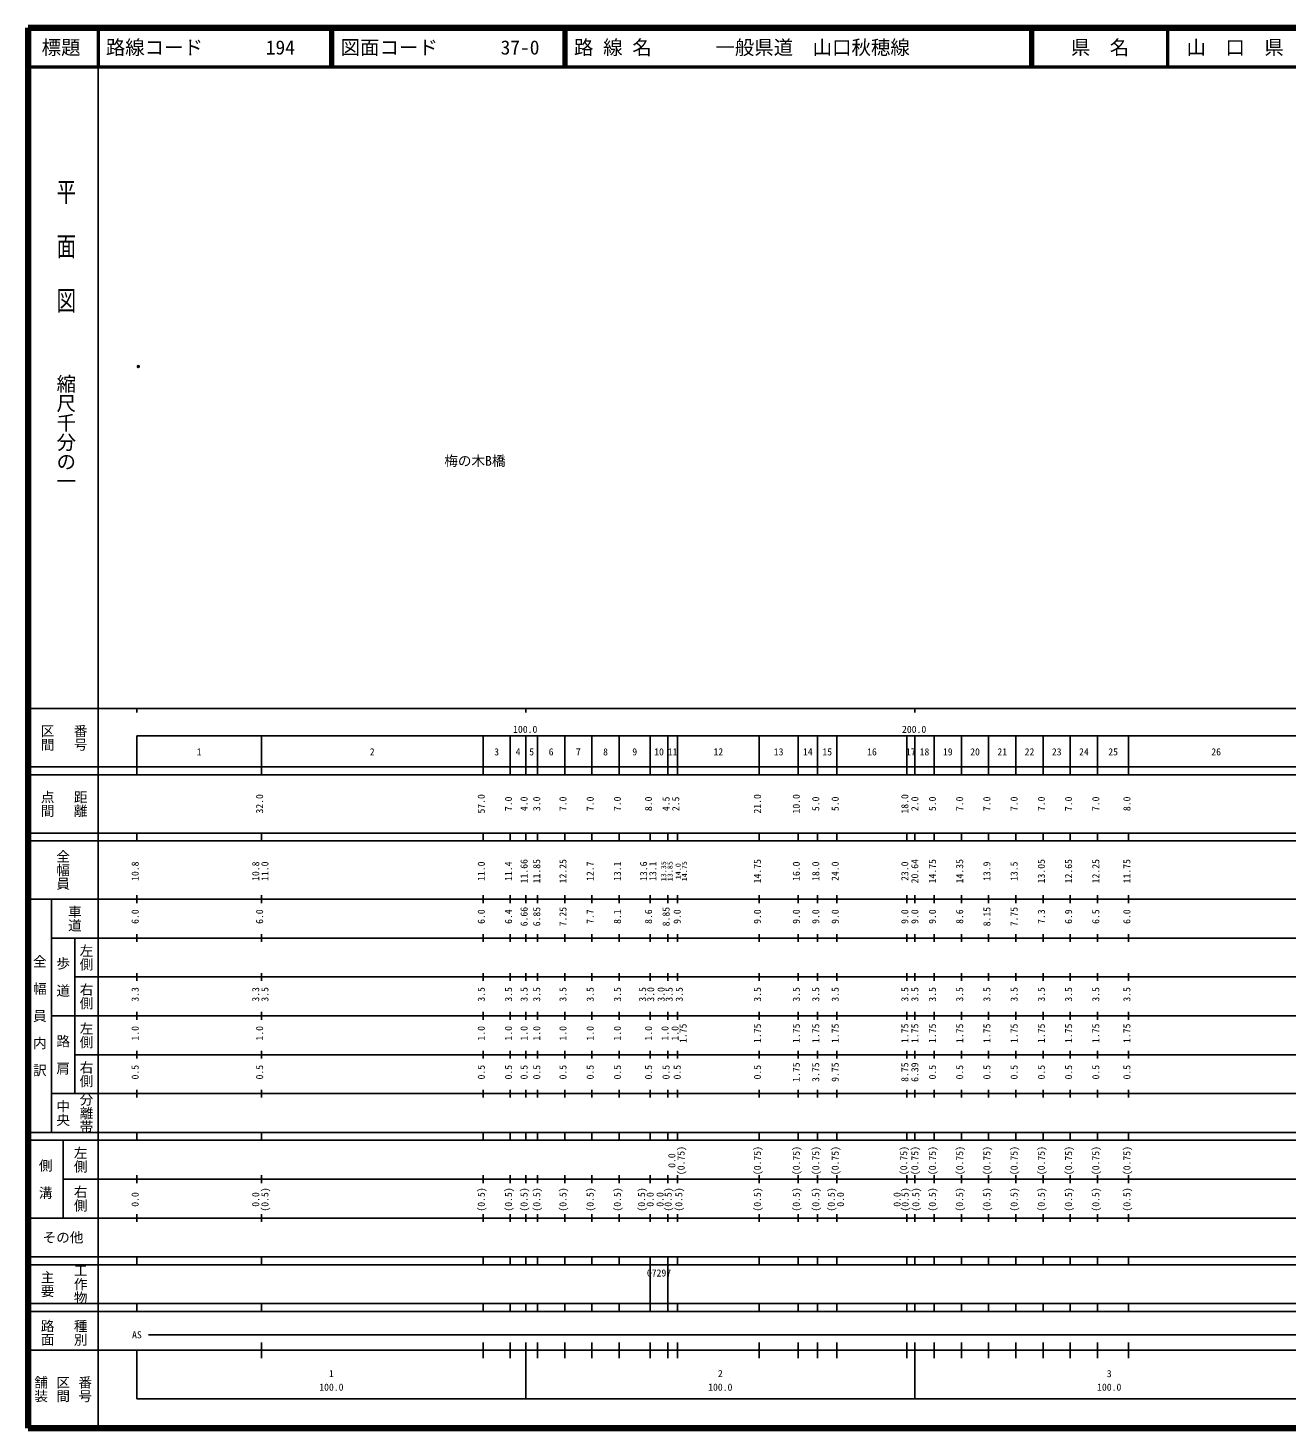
# Model space of a CAD drawing. Units: millimetres on the paper. Extents: x 40 to 680, y 20 to 380.
# Drawn here: x 40 to 363.7, y 20 to 380 of the extents above; entities that cross this region are included whole.
import ezdxf
from ezdxf.enums import TextEntityAlignment as Align

# ---------------------------------------------------------------- set-up
doc = ezdxf.new("R2010")
doc.units = ezdxf.units.MM
doc.header["$PDMODE"] = 32
doc.header["$PDSIZE"] = 0.5
doc.layers.add('M-OTRS', color=6, linetype='Continuous')
doc.layers.add('M-TTL-TXT', color=7, linetype='Continuous')
for name, color, linetype, lineweight in [('M-TTL', 2, 'Continuous', 140), ('M-TTL-BAND', 7, 'Continuous', 25), ('M-TTL-LINE', 7, 'Continuous', 50)]:
    doc.layers.add(name, color=color, linetype=linetype, lineweight=lineweight)
doc.styles.add('@ＭＳ ゴシック', font='')
doc.styles.add('ＭＳ ゴシック', font='')
doc.styles.get('@ＭＳ ゴシック').set_extended_font_data('@MS Gothic')
doc.styles.get('ＭＳ ゴシック').set_extended_font_data('MS Gothic')

msp = doc.modelspace()

# ---------------------------------------------------------------- linework, layer by layer
at = {"layer": 'M-OTRS'}
msp.add_point((68.365, 292.926), dxfattribs=at)
at = {"layer": 'M-TTL'}
for p, q in [((40, 380), (40, 20)), ((680, 380), (40, 380)), ((40, 20), (680, 20))]:
    msp.add_line(p, q, dxfattribs=at)
at = {"layer": 'M-TTL-BAND'}
for p, q in [((58, 370), (58, 20)), ((40, 205), (579, 205)), ((68, 205), (68, 204)), ((168, 205), (168, 204)), ((268, 205), (268, 204)), ((68, 198), (579, 198)), ((68, 198), (68, 188)), ((100, 188), (100, 198)), ((157, 188), (157, 198)), ((164, 188), (164, 198)), ((168, 188), (168, 198)), ((171, 188), (171, 198)), ((178, 188), (178, 198)), ((185, 188), (185, 198)), ((192, 188), (192, 198)), ((200, 188), (200, 198)), ((204.5, 188), (204.5, 198)), ((207, 188), (207, 198)), ((228, 188), (228, 198)), ((238, 188), (238, 198)), ((243, 188), (243, 198)), ((248, 188), (248, 198)), ((266, 188), (266, 198)), ((268, 188), (268, 198)), ((273, 188), (273, 198)), ((280, 188), (280, 198)), ((287, 188), (287, 198)), ((294, 188), (294, 198)), ((301, 188), (301, 198)), ((308, 188), (308, 198)), ((315, 188), (315, 198)), ((323, 188), (323, 198)), ((40, 190), (579, 190)), ((40, 188), (579, 188)), ((40, 173), (579, 173)), ((68, 171), (68, 173)), ((100, 171), (100, 173)), ((157, 171), (157, 173)), ((164, 171), (164, 173)), ((168, 171), (168, 173)), ((171, 171), (171, 173)), ((178, 171), (178, 173)), ((185, 171), (185, 173)), ((192, 171), (192, 173)), ((200, 171), (200, 173)), ((204.5, 171), (204.5, 173)), ((207, 171), (207, 173)), ((228, 171), (228, 173)), ((238, 171), (238, 173)), ((243, 171), (243, 173)), ((248, 171), (248, 173)), ((266, 171), (266, 173)), ((268, 171), (268, 173)), ((273, 171), (273, 173)), ((280, 171), (280, 173)), ((287, 171), (287, 173)), ((294, 171), (294, 173)), ((301, 171), (301, 173)), ((308, 171), (308, 173)), ((315, 171), (315, 173)), ((323, 171), (323, 173)), ((40, 171), (579, 171)), ((40, 156), (579, 156)), ((46, 96), (46, 156)), ((68, 155), (68, 157)), ((100, 155), (100, 157)), ((157, 155), (157, 157)), ((164, 155), (164, 157)), ((168, 155), (168, 157)), ((171, 155), (171, 157)), ((178, 155), (178, 157)), ((185, 155), (185, 157)), ((192, 155), (192, 157)), ((200, 155), (200, 157)), ((204.5, 155), (204.5, 157)), ((207, 155), (207, 157)), ((228, 155), (228, 157)), ((238, 155), (238, 157)), ((243, 155), (243, 157)), ((248, 155), (248, 157)), ((266, 155), (266, 157)), ((268, 155), (268, 157)), ((273, 155), (273, 157)), ((280, 155), (280, 157)), ((287, 155), (287, 157)), ((294, 155), (294, 157)), ((301, 155), (301, 157)), ((308, 155), (308, 157)), ((315, 155), (315, 157)), ((323, 155), (323, 157)), ((46, 146), (579, 146)), ((52, 146), (52, 106)), ((68, 145), (68, 147)), ((100, 145), (100, 147)), ((157, 145), (157, 147)), ((164, 145), (164, 147)), ((168, 145), (168, 147)), ((171, 145), (171, 147)), ((178, 145), (178, 147)), ((185, 145), (185, 147)), ((192, 145), (192, 147)), ((200, 145), (200, 147)), ((204.5, 145), (204.5, 147)), ((207, 145), (207, 147)), ((228, 145), (228, 147)), ((238, 145), (238, 147)), ((243, 145), (243, 147)), ((248, 145), (248, 147)), ((266, 145), (266, 147)), ((268, 145), (268, 147)), ((273, 145), (273, 147)), ((280, 145), (280, 147)), ((287, 145), (287, 147)), ((294, 145), (294, 147)), ((301, 145), (301, 147)), ((308, 145), (308, 147)), ((315, 145), (315, 147)), ((323, 145), (323, 147)), ((68, 135), (68, 137)), ((100, 135), (100, 137)), ((157, 135), (157, 137)), ((164, 135), (164, 137)), ((168, 135), (168, 137)), ((171, 135), (171, 137)), ((178, 135), (178, 137)), ((185, 135), (185, 137)), ((192, 135), (192, 137)), ((200, 135), (200, 137)), ((204.5, 135), (204.5, 137)), ((207, 135), (207, 137)), ((228, 135), (228, 137)), ((238, 135), (238, 137)), ((243, 135), (243, 137)), ((248, 135), (248, 137)), ((266, 135), (266, 137)), ((268, 135), (268, 137)), ((273, 135), (273, 137)), ((280, 135), (280, 137)), ((287, 135), (287, 137)), ((294, 135), (294, 137)), ((301, 135), (301, 137)), ((308, 135), (308, 137)), ((315, 135), (315, 137)), ((323, 135), (323, 137)), ((52, 136), (579, 136)), ((46, 126), (579, 126)), ((68, 125), (68, 127)), ((100, 125), (100, 127)), ((157, 125), (157, 127)), ((164, 125), (164, 127)), ((168, 125), (168, 127)), ((171, 125), (171, 127)), ((178, 125), (178, 127)), ((185, 125), (185, 127)), ((192, 125), (192, 127)), ((200, 125), (200, 127)), ((204.5, 125), (204.5, 127)), ((207, 125), (207, 127)), ((228, 125), (228, 127)), ((238, 125), (238, 127)), ((243, 125), (243, 127)), ((248, 125), (248, 127)), ((266, 125), (266, 127)), ((268, 125), (268, 127)), ((273, 125), (273, 127)), ((280, 125), (280, 127)), ((287, 125), (287, 127)), ((294, 125), (294, 127)), ((301, 125), (301, 127)), ((308, 125), (308, 127)), ((315, 125), (315, 127)), ((323, 125), (323, 127)), ((52, 116), (579, 116)), ((68, 115), (68, 117)), ((100, 115), (100, 117)), ((157, 115), (157, 117)), ((164, 115), (164, 117)), ((168, 115), (168, 117)), ((171, 115), (171, 117)), ((178, 115), (178, 117)), ((185, 115), (185, 117)), ((192, 115), (192, 117)), ((200, 115), (200, 117)), ((204.5, 115), (204.5, 117)), ((207, 115), (207, 117)), ((228, 115), (228, 117)), ((238, 115), (238, 117)), ((243, 115), (243, 117)), ((248, 115), (248, 117)), ((266, 115), (266, 117)), ((268, 115), (268, 117)), ((273, 115), (273, 117)), ((280, 115), (280, 117)), ((287, 115), (287, 117)), ((294, 115), (294, 117)), ((301, 115), (301, 117)), ((308, 115), (308, 117)), ((315, 115), (315, 117)), ((323, 115), (323, 117)), ((46, 106), (579, 106)), ((68, 105), (68, 107)), ((100, 105), (100, 107)), ((157, 105), (157, 107)), ((164, 105), (164, 107)), ((168, 105), (168, 107)), ((171, 105), (171, 107)), ((178, 105), (178, 107)), ((185, 105), (185, 107)), ((192, 105), (192, 107)), ((200, 105), (200, 107)), ((204.5, 105), (204.5, 107)), ((207, 105), (207, 107)), ((228, 105), (228, 107)), ((238, 105), (238, 107)), ((243, 105), (243, 107)), ((248, 105), (248, 107)), ((266, 105), (266, 107)), ((268, 105), (268, 107)), ((273, 105), (273, 107)), ((280, 105), (280, 107)), ((287, 105), (287, 107)), ((294, 105), (294, 107)), ((301, 105), (301, 107)), ((308, 105), (308, 107)), ((315, 105), (315, 107)), ((323, 105), (323, 107)), ((40, 96), (579, 96)), ((40, 94), (579, 94)), ((49, 94), (49, 74)), ((68, 94), (68, 96)), ((100, 94), (100, 96)), ((157, 94), (157, 96)), ((164, 94), (164, 96)), ((168, 94), (168, 96)), ((171, 94), (171, 96)), ((178, 94), (178, 96)), ((185, 94), (185, 96)), ((192, 94), (192, 96)), ((200, 94), (200, 96)), ((204.5, 94), (204.5, 96)), ((207, 94), (207, 96)), ((228, 94), (228, 96)), ((238, 94), (238, 96)), ((243, 94), (243, 96)), ((248, 94), (248, 96)), ((266, 94), (266, 96)), ((268, 94), (268, 96)), ((273, 94), (273, 96)), ((280, 94), (280, 96)), ((287, 94), (287, 96)), ((294, 94), (294, 96)), ((301, 94), (301, 96)), ((308, 94), (308, 96)), ((315, 94), (315, 96)), ((323, 94), (323, 96)), ((49, 84), (579, 84)), ((68, 83), (68, 85)), ((100, 83), (100, 85)), ((157, 83), (157, 85)), ((164, 83), (164, 85)), ((168, 83), (168, 85)), ((171, 83), (171, 85)), ((178, 83), (178, 85)), ((185, 83), (185, 85)), ((192, 83), (192, 85)), ((200, 83), (200, 85)), ((204.5, 83), (204.5, 85)), ((207, 83), (207, 85)), ((228, 83), (228, 85)), ((238, 83), (238, 85)), ((243, 83), (243, 85)), ((248, 83), (248, 85)), ((266, 83), (266, 85)), ((268, 83), (268, 85)), ((273, 83), (273, 85)), ((280, 83), (280, 85)), ((287, 83), (287, 85)), ((294, 83), (294, 85)), ((301, 83), (301, 85)), ((308, 83), (308, 85)), ((315, 83), (315, 85)), ((323, 83), (323, 85)), ((40, 74), (579, 74)), ((68, 73), (68, 75)), ((100, 73), (100, 75)), ((157, 73), (157, 75)), ((164, 73), (164, 75)), ((168, 73), (168, 75)), ((171, 73), (171, 75)), ((178, 73), (178, 75)), ((185, 73), (185, 75)), ((192, 73), (192, 75)), ((200, 73), (200, 75)), ((204.5, 73), (204.5, 75)), ((207, 73), (207, 75)), ((228, 73), (228, 75)), ((238, 73), (238, 75)), ((243, 73), (243, 75)), ((248, 73), (248, 75)), ((266, 73), (266, 75)), ((268, 73), (268, 75)), ((273, 73), (273, 75)), ((280, 73), (280, 75)), ((287, 73), (287, 75)), ((294, 73), (294, 75)), ((301, 73), (301, 75)), ((308, 73), (308, 75)), ((315, 73), (315, 75)), ((323, 73), (323, 75)), ((40, 64), (579, 64)), ((40, 62), (579, 62)), ((68, 62), (68, 64)), ((100, 62), (100, 64)), ((157, 62), (157, 64)), ((164, 62), (164, 64)), ((168, 62), (168, 64)), ((171, 62), (171, 64)), ((178, 62), (178, 64)), ((185, 62), (185, 64)), ((192, 62), (192, 64)), ((200, 62), (200, 64)), ((200, 52), (200, 62)), ((204.5, 62), (204.5, 64)), ((204.5, 52), (204.5, 62)), ((207, 62), (207, 64)), ((228, 62), (228, 64)), ((238, 62), (238, 64)), ((243, 62), (243, 64)), ((248, 62), (248, 64)), ((266, 62), (266, 64)), ((268, 62), (268, 64)), ((273, 62), (273, 64)), ((280, 62), (280, 64)), ((287, 62), (287, 64)), ((294, 62), (294, 64)), ((301, 62), (301, 64)), ((308, 62), (308, 64)), ((315, 62), (315, 64)), ((323, 62), (323, 64)), ((40, 52), (579, 52)), ((68, 50), (68, 52)), ((100, 50), (100, 52)), ((157, 50), (157, 52)), ((164, 50), (164, 52)), ((168, 50), (168, 52)), ((171, 50), (171, 52)), ((178, 50), (178, 52)), ((185, 50), (185, 52)), ((192, 50), (192, 52)), ((200, 50), (200, 52)), ((204.5, 50), (204.5, 52)), ((207, 50), (207, 52)), ((228, 50), (228, 52)), ((238, 50), (238, 52)), ((243, 50), (243, 52)), ((248, 50), (248, 52)), ((266, 50), (266, 52)), ((268, 50), (268, 52)), ((273, 50), (273, 52)), ((280, 50), (280, 52)), ((287, 50), (287, 52)), ((294, 50), (294, 52)), ((301, 50), (301, 52)), ((308, 50), (308, 52)), ((315, 50), (315, 52)), ((323, 50), (323, 52)), ((40, 50), (579, 50)), ((71, 44), (565, 44)), ((40, 40), (579, 40)), ((68, 40), (68, 27.5)), ((100, 38), (100, 42)), ((157, 38), (157, 42)), ((164, 38), (164, 42)), ((168, 27.5), (168, 42)), ((171, 38), (171, 42)), ((178, 38), (178, 42)), ((185, 38), (185, 42)), ((192, 38), (192, 42)), ((200, 38), (200, 42)), ((204.5, 38), (204.5, 42)), ((207, 38), (207, 42)), ((228, 38), (228, 42)), ((238, 38), (238, 42)), ((243, 38), (243, 42)), ((248, 38), (248, 42)), ((266, 38), (266, 42)), ((268, 27.5), (268, 42)), ((273, 38), (273, 42)), ((280, 38), (280, 42)), ((287, 38), (287, 42)), ((294, 38), (294, 42)), ((301, 38), (301, 42)), ((308, 38), (308, 42)), ((315, 38), (315, 42)), ((323, 38), (323, 42)), ((68, 27.5), (579, 27.5))]:
    msp.add_line(p, q, dxfattribs=at)
at = {"layer": 'M-TTL-LINE'}
for p, q in [((58, 380), (58, 370)), ((117.75, 380), (117.75, 370)), ((118.25, 380), (118.25, 370)), ((177.75, 380), (177.75, 370)), ((178.25, 380), (178.25, 370)), ((297.75, 380), (297.75, 370)), ((298.25, 380), (298.25, 370)), ((333, 380), (333, 370)), ((40, 370), (680, 370))]:
    msp.add_line(p, q, dxfattribs=at)

# ---------------------------------------------------------------- texts
at = {"layer": 'M-TTL', "color": 7, "style": 'ＭＳ ゴシック'}
msp.add_text('梅の木B橋', height=2.566, dxfattribs=at).set_placement((147.028, 266.648), align=Align.BOTTOM_LEFT)
at = {"layer": 'M-TTL-BAND', "style": '@ＭＳ ゴシック', "width": 1.4}
msp.add_text('平  面  図', height=3.666, rotation=270, dxfattribs=at).set_placement((49.777, 306.475), align=Align.MIDDLE_RIGHT)
at = {"layer": 'M-TTL-BAND', "style": '@ＭＳ ゴシック'}
msp.add_text('縮尺千分の一', height=3.666, rotation=270, dxfattribs=at).set_placement((49.777, 261.03), align=Align.MIDDLE_RIGHT)
for s, p in [('区間', (45, 197.5)), ('番号', (53.5, 197.5)), ('点間', (45, 180.5)), ('距離', (53.5, 180.5)), ('全幅員', (49, 163.5)), ('車道', (52, 151)), ('左側', (55, 141)), ('全\u3000幅\u3000員\u3000内\u3000訳', (43, 126)), ('歩\u3000道', (49, 136)), ('右側', (55, 131)), ('左側', (55, 121)), ('路\u3000肩', (49, 116)), ('右側', (55, 111)), ('分離帯', (55, 101)), ('中央', (49, 101)), ('左側', (53.5, 89)), ('側\u3000溝', (44.5, 84)), ('右側', (53.5, 79)), ('工作物', (53.5, 57)), ('主要', (45, 57)), ('路面', (45, 44.5)), ('種別', (53.5, 44.5)), ('舗装', (43.333, 30)), ('区間', (49, 30)), ('番号', (54.667, 30))]:
    msp.add_text(s, height=2.566, rotation=270, dxfattribs=at).set_placement(p, align=Align.MIDDLE_CENTER)
at = {"layer": 'M-TTL-BAND', "style": 'ＭＳ ゴシック'}
for s, p in [('100.0', (167.844, 198.195)), ('200.0', (267.844, 198.195)), ('1', (84, 192.405)), ('2', (128.5, 192.405)), ('3', (160.5, 192.405)), ('4', (166, 192.405)), ('5', (169.5, 192.405)), ('6', (174.5, 192.405)), ('7', (181.5, 192.405)), ('8', (188.5, 192.405)), ('9', (196, 192.405)), ('10', (202.25, 192.405)), ('11', (205.75, 192.405)), ('12', (217.5, 192.405)), ('13', (233, 192.405)), ('14', (240.5, 192.405)), ('15', (245.5, 192.405)), ('16', (257, 192.405)), ('17', (267, 192.405)), ('18', (270.5, 192.405)), ('19', (276.5, 192.405)), ('20', (283.5, 192.405)), ('21', (290.5, 192.405)), ('22', (297.5, 192.405)), ('23', (304.5, 192.405)), ('24', (311.5, 192.405)), ('25', (319, 192.405)), ('26', (345.5, 192.405)), ('07297', (202.25, 58.405)), ('AS', (68, 42.5)), ('1', (118, 32.523)), ('2', (218, 32.523)), ('3', (318, 32.523)), ('100.0', (118, 29.033)), ('100.0', (218, 29.033)), ('100.0', (318, 29.033))]:
    msp.add_text(s, height=1.833, dxfattribs=at).set_placement(p, align=Align.BOTTOM_CENTER)
for s, p in [('32.0', (101, 180.5)), ('57.0', (158, 180.5)), ('7.0', (165, 180.5)), ('4.0', (169, 180.5)), ('3.0', (172.253, 180.5)), ('7.0', (179, 180.5)), ('7.0', (186, 180.5)), ('7.0', (193, 180.5)), ('8.0', (201, 180.5)), ('4.5', (205.5, 180.5)), ('2.5', (208, 180.5)), ('21.0', (229, 180.5)), ('10.0', (239, 180.5)), ('5.0', (244, 180.5)), ('5.0', (249, 180.5)), ('18.0', (266.906, 180.5)), ('2.0', (269.483, 180.5)), ('5.0', (274, 180.5)), ('7.0', (281, 180.5)), ('7.0', (288, 180.5)), ('7.0', (295, 180.5)), ('7.0', (302, 180.5)), ('7.0', (309, 180.5)), ('7.0', (316, 180.5)), ('8.0', (324, 180.5)), ('11.66', (169, 163.174)), ('11.85', (172.253, 163.174)), ('12.25', (179, 163.174)), ('14.75', (229, 163.174)), ('20.64', (269.483, 163.174)), ('14.75', (274, 163.174)), ('14.35', (281, 163.174)), ('13.05', (302, 163.174)), ('12.65', (309, 163.174)), ('12.25', (316, 163.174)), ('11.75', (324, 163.174)), ('10.8', (69, 163.174)), ('10.8', (100, 163.174)), ('11.0', (102.37, 163.174)), ('11.0', (158, 163.174)), ('11.4', (165, 163.174)), ('12.7', (186, 163.174)), ('13.1', (193, 163.174)), ('13.6', (199.73, 163.174)), ('13.1', (202.1, 163.174)), ('16.0', (239, 163.174)), ('18.0', (244, 163.174)), ('24.0', (249, 163.174)), ('23.0', (266.906, 163.174)), ('13.9', (288, 163.174)), ('13.5', (295, 163.174)), ('6.0', (69, 151.5)), ('6.0', (101, 151.5)), ('6.0', (158, 151.5)), ('6.4', (165, 151.5)), ('6.66', (169, 151.5)), ('6.85', (172.253, 151.5)), ('7.25', (179, 151.5)), ('7.7', (186, 151.5)), ('8.1', (193, 151.5)), ('8.6', (201, 151.5)), ('8.85', (205.5, 151.5)), ('9.0', (208.375, 151.5)), ('9.0', (229, 151.5)), ('9.0', (239, 151.5)), ('9.0', (244, 151.5)), ('9.0', (249, 151.5)), ('9.0', (266.906, 151.5)), ('9.0', (269.483, 151.5)), ('9.0', (274, 151.5)), ('8.6', (281, 151.5)), ('8.15', (288, 151.5)), ('7.75', (295, 151.5)), ('7.3', (302, 151.5)), ('6.9', (309, 151.5)), ('6.5', (316, 151.5)), ('6.0', (324, 151.5)), ('3.3', (69, 131.5)), ('3.3', (100, 131.5)), ('3.5', (102.37, 131.5)), ('3.5', (158, 131.5)), ('3.5', (165, 131.5)), ('3.5', (169, 131.5)), ('3.5', (172.253, 131.5)), ('3.5', (179, 131.5)), ('3.5', (186, 131.5)), ('3.5', (193, 131.5)), ('3.5', (199.475, 131.5)), ('3.0', (201.564, 131.5)), ('3.0', (204.234, 131.5)), ('3.5', (206.299, 131.5)), ('3.5', (208.902, 131.5)), ('3.5', (229, 131.5)), ('3.5', (239, 131.5)), ('3.5', (244, 131.5)), ('3.5', (249, 131.5)), ('3.5', (266.906, 131.5)), ('3.5', (269.483, 131.5)), ('3.5', (274, 131.5)), ('3.5', (281, 131.5)), ('3.5', (288, 131.5)), ('3.5', (295, 131.5)), ('3.5', (302, 131.5)), ('3.5', (309, 131.5)), ('3.5', (316, 131.5)), ('3.5', (324, 131.5)), ('1.0', (69, 121.5)), ('1.0', (101, 121.5)), ('1.0', (158, 121.5)), ('1.0', (165, 121.5)), ('1.0', (169, 121.5)), ('1.0', (172.253, 121.5)), ('1.0', (179, 121.5)), ('1.0', (186, 121.5)), ('1.0', (193, 121.5)), ('1.0', (201, 121.5)), ('1.0', (205.233, 121.5)), ('1.0', (207.814, 121.5)), ('1.75', (209.887, 121.5)), ('1.75', (229, 121.5)), ('1.75', (239, 121.5)), ('1.75', (244, 121.5)), ('1.75', (249, 121.5)), ('1.75', (266.906, 121.5)), ('1.75', (269.483, 121.5)), ('1.75', (274, 121.5)), ('1.75', (281, 121.5)), ('1.75', (288, 121.5)), ('1.75', (295, 121.5)), ('1.75', (302, 121.5)), ('1.75', (309, 121.5)), ('1.75', (316, 121.5)), ('1.75', (324, 121.5)), ('0.5', (69, 111.5)), ('0.5', (101, 111.5)), ('0.5', (158, 111.5)), ('0.5', (165, 111.5)), ('0.5', (169, 111.5)), ('0.5', (172.253, 111.5)), ('0.5', (179, 111.5)), ('0.5', (186, 111.5)), ('0.5', (193, 111.5)), ('0.5', (201, 111.5)), ('0.5', (205.5, 111.5)), ('0.5', (208.375, 111.5)), ('0.5', (229, 111.5)), ('1.75', (239, 111.5)), ('3.75', (244, 111.5)), ('9.75', (249, 111.5)), ('8.75', (266.906, 111.5)), ('6.39', (269.483, 111.5)), ('0.5', (274, 111.5)), ('0.5', (281, 111.5)), ('0.5', (288, 111.5)), ('0.5', (295, 111.5)), ('0.5', (302, 111.5)), ('0.5', (309, 111.5)), ('0.5', (316, 111.5)), ('0.5', (324, 111.5)), ('0.0', (207, 88.764)), ('(0.75)', (209.37, 88.764)), ('(0.75)', (229, 88.764)), ('(0.75)', (239, 88.764)), ('(0.75)', (244, 88.764)), ('(0.75)', (249, 88.764)), ('(0.75)', (266.609, 88.764)), ('(0.75)', (269.483, 88.764)), ('(0.75)', (274, 88.764)), ('(0.75)', (281, 88.764)), ('(0.75)', (288, 88.764)), ('(0.75)', (295, 88.764)), ('(0.75)', (302, 88.764)), ('(0.75)', (309, 88.764)), ('(0.75)', (316, 88.764)), ('(0.75)', (324, 88.764)), ('0.0', (69, 78.764)), ('0.0', (100, 78.764)), ('(0.5)', (102.37, 78.764)), ('(0.5)', (158, 78.764)), ('(0.5)', (165, 78.764)), ('(0.5)', (169, 78.764)), ('(0.5)', (172.253, 78.764)), ('(0.5)', (179, 78.764)), ('(0.5)', (186, 78.764)), ('(0.5)', (193, 78.764)), ('(0.5)', (199.214, 78.764)), ('0.0', (201.427, 78.764)), ('0.0', (203.964, 78.764)), ('(0.5)', (206.047, 78.764)), ('(0.5)', (208.79, 78.764)), ('(0.5)', (229, 78.764)), ('(0.5)', (239, 78.764)), ('(0.5)', (244, 78.764)), ('(0.5)', (248, 78.764)), ('0.0', (250.37, 78.764)), ('0.0', (264.92, 78.764)), ('(0.5)', (266.98, 78.764)), ('(0.5)', (269.727, 78.764)), ('(0.5)', (274, 78.764)), ('(0.5)', (281, 78.764)), ('(0.5)', (288, 78.764)), ('(0.5)', (295, 78.764)), ('(0.5)', (302, 78.764)), ('(0.5)', (309, 78.764)), ('(0.5)', (316, 78.764)), ('(0.5)', (324, 78.764))]:
    msp.add_text(s, height=1.833, rotation=90, dxfattribs=at).set_placement(p, align=Align.BOTTOM_CENTER)
at = {"layer": 'M-TTL-BAND', "style": 'ＭＳ ゴシック', "width": 1.1}
for s, p in [('13.35', (204.487, 163.174)), ('13.85', (206.127, 163.174)), ('14.0', (208.202, 163.174)), ('14.75', (209.818, 163.174))]:
    msp.add_text(s, height=1.32, rotation=90, dxfattribs=at).set_placement(p, align=Align.BOTTOM_CENTER)
at = {"layer": 'M-TTL-BAND', "style": 'ＭＳ ゴシック'}
msp.add_text('その他', height=2.566, dxfattribs=at).set_placement((49, 69), align=Align.MIDDLE_CENTER)
at = {"layer": 'M-TTL-TXT', "style": 'ＭＳ ゴシック'}
for s, p in [('標題', (48.5, 375)), ('県\u3000名', (315.625, 375)), ('山\u3000口\u3000県', (350.375, 375))]:
    msp.add_text(s, height=3.666, dxfattribs=at).set_placement(p, align=Align.MIDDLE_CENTER)
for s, p in [('路線コード', (60, 375)), ('194', (101.142, 375)), ('図面コード', (120.38, 375)), ('37-0', (161.521, 375)), ('路 線 名', (180.38, 375)), ('一般県道\u3000山口秋穂線', (216.734, 375))]:
    msp.add_text(s, height=3.666, dxfattribs=at).set_placement(p, align=Align.MIDDLE_LEFT)

doc.saveas('drawing.dxf')
